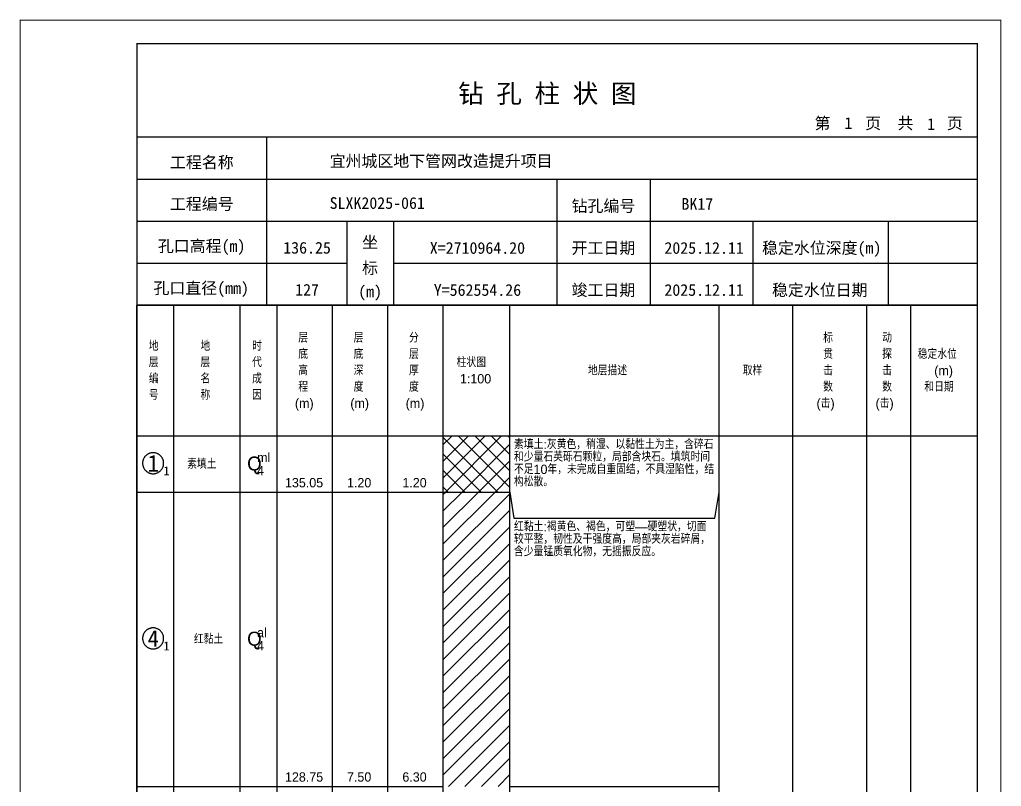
# Model space of a CAD drawing. Header units: millimetres. Extents: x 12489 to 89920, y 4630 to 4927.
# Drawn here: x 16009.3 to 16219.6, y 4762.7 to 4926.8 of the extents above; entities that cross this region are included whole.
import ezdxf
from ezdxf.enums import TextEntityAlignment as Align

# ---------------------------------------------------------------- set-up
doc = ezdxf.new("R2010")
doc.units = ezdxf.units.MM
doc.layers.add('ZZT_TC', color=7, linetype='Continuous')
doc.styles.add('成果图图块', font='', dxfattribs={"height": 2.5})
doc.styles.add('成果图模板', font='')
doc.styles.add('成果图模板标题', font='simhei.ttf')
doc.styles.add('成果图表体', font='Comfont.shx', dxfattribs={"height": 2, "bigfont": 'Hztxt12a.shx'})
doc.styles.get('成果图图块').set_extended_font_data('FangSong_GB2312')
doc.styles.get('成果图模板').set_extended_font_data('FangSong_GB2312')

# ---------------------------------------------------------------- blocks, each defined once
blk = doc.blocks.new('DCBH-1-1-936', base_point=(0.3, -0.11))
at = {"layer": 'ZZT_TC', "color": 7}
blk.add_polyline3d([(-0.19, 2.31, 0), (-0.3, 2.31, 0), (-0.41, 2.3, 0), (-0.52, 2.29, 0), (-0.63, 2.27, 0), (-0.73, 2.24, 0), (-0.84, 2.21, 0), (-0.95, 2.18, 0), (-1.05, 2.14, 0), (-1.15, 2.09, 0), (-1.25, 2.04, 0), (-1.35, 1.99, 0), (-1.44, 1.93, 0), (-1.53, 1.87, 0), (-1.62, 1.8, 0), (-1.7, 1.73, 0), (-1.78, 1.65, 0), (-1.86, 1.57, 0), (-1.93, 1.49, 0), (-2, 1.4, 0), (-2.06, 1.31, 0), (-2.12, 1.22, 0), (-2.17, 1.12, 0), (-2.22, 1.02, 0), (-2.27, 0.92, 0), (-2.31, 0.82, 0), (-2.34, 0.71, 0), (-2.37, 0.61, 0), (-2.4, 0.5, 0), (-2.41, 0.39, 0), (-2.43, 0.28, 0), (-2.44, 0.17, 0), (-2.44, 0.06, 0), (-2.44, -0.05, 0), (-2.43, -0.16, 0), (-2.41, -0.27, 0), (-2.4, -0.38, 0), (-2.37, -0.49, 0), (-2.34, -0.6, 0), (-2.31, -0.7, 0), (-2.27, -0.8, 0), (-2.22, -0.9, 0), (-2.17, -1, 0), (-2.12, -1.1, 0), (-2.06, -1.19, 0), (-2, -1.28, 0), (-1.93, -1.37, 0), (-1.86, -1.45, 0), (-1.78, -1.53, 0), (-1.7, -1.61, 0), (-1.62, -1.68, 0), (-1.53, -1.75, 0), (-1.44, -1.81, 0), (-1.35, -1.87, 0), (-1.25, -1.93, 0), (-1.15, -1.98, 0), (-1.05, -2.02, 0), (-0.95, -2.06, 0), (-0.84, -2.1, 0), (-0.73, -2.13, 0), (-0.63, -2.15, 0), (-0.52, -2.17, 0), (-0.41, -2.18, 0), (-0.3, -2.19, 0), (-0.19, -2.19, 0), (-0.08, -2.19, 0), (0.03, -2.18, 0), (0.14, -2.17, 0), (0.25, -2.15, 0), (0.36, -2.13, 0), (0.47, -2.1, 0), (0.57, -2.06, 0), (0.67, -2.02, 0), (0.77, -1.98, 0), (0.87, -1.93, 0), (0.97, -1.87, 0), (1.06, -1.81, 0), (1.15, -1.75, 0), (1.24, -1.68, 0), (1.32, -1.61, 0), (1.4, -1.53, 0), (1.48, -1.45, 0), (1.55, -1.37, 0), (1.62, -1.28, 0), (1.68, -1.19, 0), (1.74, -1.1, 0), (1.8, -1, 0), (1.85, -0.9, 0), (1.89, -0.8, 0), (1.93, -0.7, 0), (1.97, -0.6, 0), (2, -0.49, 0), (2.02, -0.38, 0), (2.04, -0.27, 0), (2.05, -0.16, 0), (2.06, -0.05, 0), (2.06, 0.06, 0), (2.06, 0.17, 0), (2.05, 0.28, 0), (2.04, 0.39, 0), (2.02, 0.5, 0), (2, 0.61, 0), (1.97, 0.71, 0), (1.93, 0.82, 0), (1.89, 0.92, 0), (1.85, 1.02, 0), (1.8, 1.12, 0), (1.74, 1.22, 0), (1.68, 1.31, 0), (1.62, 1.4, 0), (1.55, 1.49, 0), (1.48, 1.57, 0), (1.4, 1.65, 0), (1.32, 1.73, 0), (1.24, 1.8, 0), (1.15, 1.87, 0), (1.06, 1.93, 0), (0.97, 1.99, 0), (0.87, 2.04, 0), (0.77, 2.09, 0), (0.67, 2.14, 0), (0.57, 2.18, 0), (0.47, 2.21, 0), (0.36, 2.24, 0), (0.25, 2.27, 0), (0.14, 2.29, 0), (0.03, 2.3, 0), (-0.08, 2.31, 0), (-0.19, 2.31, 0)], dxfattribs=at)
at = {"style": '成果图图块'}
blk.add_text('1', height=3.57, dxfattribs=at).set_placement((-0.16, -1.74), align=Align.CENTER)
blk.add_text('1', height=1.91, dxfattribs=at).set_placement((2.03, -2.53))
blk = doc.blocks.new('DCBH-1-1-937', base_point=(0.3, -0.11))
at = {"layer": 'ZZT_TC', "color": 7}
blk.add_polyline3d([(-0.19, 2.31, 0), (-0.3, 2.31, 0), (-0.41, 2.3, 0), (-0.52, 2.29, 0), (-0.63, 2.27, 0), (-0.73, 2.24, 0), (-0.84, 2.21, 0), (-0.95, 2.18, 0), (-1.05, 2.14, 0), (-1.15, 2.09, 0), (-1.25, 2.04, 0), (-1.35, 1.99, 0), (-1.44, 1.93, 0), (-1.53, 1.87, 0), (-1.62, 1.8, 0), (-1.7, 1.73, 0), (-1.78, 1.65, 0), (-1.86, 1.57, 0), (-1.93, 1.49, 0), (-2, 1.4, 0), (-2.06, 1.31, 0), (-2.12, 1.22, 0), (-2.17, 1.12, 0), (-2.22, 1.02, 0), (-2.27, 0.92, 0), (-2.31, 0.82, 0), (-2.34, 0.71, 0), (-2.37, 0.61, 0), (-2.4, 0.5, 0), (-2.41, 0.39, 0), (-2.43, 0.28, 0), (-2.44, 0.17, 0), (-2.44, 0.06, 0), (-2.44, -0.05, 0), (-2.43, -0.16, 0), (-2.41, -0.27, 0), (-2.4, -0.38, 0), (-2.37, -0.49, 0), (-2.34, -0.6, 0), (-2.31, -0.7, 0), (-2.27, -0.8, 0), (-2.22, -0.9, 0), (-2.17, -1, 0), (-2.12, -1.1, 0), (-2.06, -1.19, 0), (-2, -1.28, 0), (-1.93, -1.37, 0), (-1.86, -1.45, 0), (-1.78, -1.53, 0), (-1.7, -1.61, 0), (-1.62, -1.68, 0), (-1.53, -1.75, 0), (-1.44, -1.81, 0), (-1.35, -1.87, 0), (-1.25, -1.93, 0), (-1.15, -1.98, 0), (-1.05, -2.02, 0), (-0.95, -2.06, 0), (-0.84, -2.1, 0), (-0.73, -2.13, 0), (-0.63, -2.15, 0), (-0.52, -2.17, 0), (-0.41, -2.18, 0), (-0.3, -2.19, 0), (-0.19, -2.19, 0), (-0.08, -2.19, 0), (0.03, -2.18, 0), (0.14, -2.17, 0), (0.25, -2.15, 0), (0.36, -2.13, 0), (0.47, -2.1, 0), (0.57, -2.06, 0), (0.67, -2.02, 0), (0.77, -1.98, 0), (0.87, -1.93, 0), (0.97, -1.87, 0), (1.06, -1.81, 0), (1.15, -1.75, 0), (1.24, -1.68, 0), (1.32, -1.61, 0), (1.4, -1.53, 0), (1.48, -1.45, 0), (1.55, -1.37, 0), (1.62, -1.28, 0), (1.68, -1.19, 0), (1.74, -1.1, 0), (1.8, -1, 0), (1.85, -0.9, 0), (1.89, -0.8, 0), (1.93, -0.7, 0), (1.97, -0.6, 0), (2, -0.49, 0), (2.02, -0.38, 0), (2.04, -0.27, 0), (2.05, -0.16, 0), (2.06, -0.05, 0), (2.06, 0.06, 0), (2.06, 0.17, 0), (2.05, 0.28, 0), (2.04, 0.39, 0), (2.02, 0.5, 0), (2, 0.61, 0), (1.97, 0.71, 0), (1.93, 0.82, 0), (1.89, 0.92, 0), (1.85, 1.02, 0), (1.8, 1.12, 0), (1.74, 1.22, 0), (1.68, 1.31, 0), (1.62, 1.4, 0), (1.55, 1.49, 0), (1.48, 1.57, 0), (1.4, 1.65, 0), (1.32, 1.73, 0), (1.24, 1.8, 0), (1.15, 1.87, 0), (1.06, 1.93, 0), (0.97, 1.99, 0), (0.87, 2.04, 0), (0.77, 2.09, 0), (0.67, 2.14, 0), (0.57, 2.18, 0), (0.47, 2.21, 0), (0.36, 2.24, 0), (0.25, 2.27, 0), (0.14, 2.29, 0), (0.03, 2.3, 0), (-0.08, 2.31, 0), (-0.19, 2.31, 0)], dxfattribs=at)
at = {"style": '成果图图块'}
blk.add_text('4', height=3.57, dxfattribs=at).set_placement((-0.16, -1.74), align=Align.CENTER)
blk.add_text('1', height=1.91, dxfattribs=at).set_placement((2.03, -2.53))
blk = doc.blocks.new('钻孔柱状图路桥昇龙制图梁世成校核莫家里.dwg17', base_point=(25, 236))
for p, q in [((52.82, 236), (52.82, 272)), ((25, 263), (205, 263)), ((115, 236), (115, 263)), ((135, 236), (135, 263)), ((25, 254), (205, 254)), ((70, 236), (70, 254)), ((80, 236), (80, 254)), ((157, 236), (157, 254)), ((185.95, 236), (185.95, 254)), ((25, 245), (70, 245)), ((80, 245), (205, 245))]:
    blk.add_line(p, q)
for points, const_width in [([(0, 0), (210, 0), (210, 297), (0, 297)], 0.25), ([(25, 5), (205, 5), (205, 292), (25, 292)], 0.3)]:
    blk.add_lwpolyline(points, close=True, dxfattribs=dict(const_width=const_width))
at = {"const_width": 0.3}
for points in [[(25, 272), (205, 272)], [(25, 236), (205, 236)]]:
    blk.add_lwpolyline(points, dxfattribs=at)
for s, height, style, p in [('钻 孔 柱 状 图', 4, '成果图模板标题', (93.8, 279.31)), ('第', 2.5, '成果图模板', (170.12, 273.7)), ('页', 2.5, '成果图模板', (180.96, 273.7)), ('共', 2.5, '成果图模板', (187.88, 273.7)), ('页', 2.5, '成果图模板', (198.44, 273.7)), ('工程名称', 2.5, '成果图模板', (32.07, 265.32)), ('宜州城区地下管网改造提升项目', 2.5, '成果图模板', (66.26, 265.61)), ('工程编号', 2.5, '成果图模板', (32.05, 256.41)), ('SLXK2025-061', 2.5, '成果图模板', (66.26, 256.61)), ('钻孔编号', 2.5, '成果图模板', (118.08, 256)), ('BK17', 2.5, '成果图模板', (141.61, 256.43)), ('孔口高程(m)', 2.5, '成果图模板', (29.48, 247.41)), ('坐', 2.5, '成果图模板', (73.21, 248.24)), ('开工日期', 2.5, '成果图模板', (118.08, 247)), ('稳定水位深度(m)', 2.5, '成果图模板', (158.86, 247)), ('标', 2.5, '成果图模板', (73.21, 242.7)), ('孔口直径(mm)', 2.5, '成果图模板', (28.54, 238.41)), ('(m) ', 2.5, '成果图模板', (72.38, 237.65)), ('竣工日期', 2.5, '成果图模板', (118.08, 238)), ('稳定水位日期', 2.5, '成果图模板', (160.99, 238))]:
    blk.add_text(s, height=height, dxfattribs=dict(style=style)).set_placement(p)
at = {"style": '成果图模板'}
for s, p in [('1', (177.35, 273.74)), ('1', (195.08, 273.53)), ('136.25', (61.43, 247.04)), ('X=2710964.20', (97.92, 247)), ('2025.12.11', (146.46, 247)), ('127', (61.43, 238.04)), ('Y=562554.26', (97.92, 238)), ('2025.12.11', (146.46, 238))]:
    blk.add_text(s, height=2.5, dxfattribs=at).set_placement(p, align=Align.CENTER)

msp = doc.modelspace()

# ---------------------------------------------------------------- hatches: boundary and pattern name
at = {"linetype": 'Continuous'}
h = msp.add_hatch(dxfattribs=at)
h.set_pattern_fill('GKSTT', scale=0.5, style=0, pattern_type=2)
h.set_pattern_definition([(45, (0, 0), (-1.76776695, 1.76776695), []), (135, (0, 0), (-1.76776695, -1.76776695), [])])
h.paths.add_polyline_path([(16100.06, 4825.71), (16114.29, 4825.71), (16114.29, 4837.71), (16100.06, 4837.71)])
h = msp.add_hatch(dxfattribs=at)
h.set_pattern_fill('GKNXT', scale=0.5, style=0, pattern_type=2)
h.set_pattern_definition([(45, (0, 0), (-1.76776695, 1.76776695), [])])
h.paths.add_polyline_path([(16100.06, 4762.71), (16114.29, 4762.71), (16114.29, 4825.71), (16100.06, 4825.71)])

# ---------------------------------------------------------------- linework, layer by layer
at = {"color": 0}
for p, q in [((16034.45, 4837.71), (16042.35, 4837.71)), ((16034.45, 4825.71), (16034.45, 4837.71)), ((16042.35, 4825.71), (16042.35, 4837.71)), ((16034.45, 4825.71), (16042.35, 4825.71)), ((16034.45, 4825.71), (16042.35, 4825.71)), ((16034.45, 4762.71), (16034.45, 4825.71)), ((16042.35, 4762.71), (16042.35, 4825.71)), ((16034.45, 4762.71), (16042.35, 4762.71))]:
    msp.add_line(p, q, dxfattribs=at)
for points in [[(16034.45, 4865.71), (16042.35, 4865.71)], [(16034.45, 4837.71), (16034.45, 4865.71)], [(16042.35, 4837.71), (16042.35, 4865.71)], [(16042.35, 4865.71), (16056.58, 4865.71)], [(16042.35, 4837.71), (16042.35, 4865.71)], [(16056.58, 4837.71), (16056.58, 4865.71)], [(16056.58, 4865.71), (16064.49, 4865.71)], [(16056.58, 4837.71), (16056.58, 4865.71)], [(16064.49, 4837.71), (16064.49, 4865.71)], [(16064.49, 4865.71), (16076.35, 4865.71)], [(16064.49, 4837.71), (16064.49, 4865.71)], [(16076.35, 4837.71), (16076.35, 4865.71)], [(16076.35, 4865.71), (16088.2, 4865.71)], [(16076.35, 4837.71), (16076.35, 4865.71)], [(16088.2, 4837.71), (16088.2, 4865.71)], [(16088.2, 4865.71), (16100.06, 4865.71)], [(16088.2, 4837.71), (16088.2, 4865.71)], [(16100.06, 4837.71), (16100.06, 4865.71)], [(16100.06, 4865.71), (16114.29, 4865.71)], [(16100.06, 4837.71), (16100.06, 4865.71)], [(16114.29, 4837.71), (16114.29, 4865.71)], [(16114.29, 4865.71), (16159.11, 4865.71)], [(16114.29, 4837.71), (16114.29, 4865.71)], [(16159.11, 4837.71), (16159.11, 4865.71)], [(16159.11, 4865.71), (16174.92, 4865.71)], [(16159.11, 4837.71), (16159.11, 4865.71)], [(16174.92, 4837.71), (16174.92, 4865.71)], [(16174.92, 4865.71), (16190.73, 4865.71)], [(16174.92, 4837.71), (16174.92, 4865.71)], [(16190.73, 4837.71), (16190.73, 4865.71)], [(16190.73, 4865.71), (16200.22, 4865.71)], [(16190.73, 4837.71), (16190.73, 4865.71)], [(16200.22, 4837.71), (16200.22, 4865.71)], [(16200.22, 4865.71), (16214.45, 4865.71)], [(16200.22, 4837.71), (16200.22, 4865.71)], [(16214.45, 4837.71), (16214.45, 4865.71)], [(16034.45, 4837.71), (16042.35, 4837.71)], [(16034.45, 4643.71), (16034.45, 4837.71)], [(16034.45, 4837.71), (16042.35, 4837.71)], [(16042.35, 4643.71), (16042.35, 4837.71)], [(16042.35, 4837.71), (16056.58, 4837.71)], [(16042.35, 4643.71), (16042.35, 4837.71)], [(16042.35, 4837.71), (16056.58, 4837.71)], [(16042.35, 4837.71), (16056.58, 4837.71)], [(16042.35, 4825.71), (16042.35, 4837.71)], [(16056.58, 4643.71), (16056.58, 4837.71)], [(16056.58, 4825.71), (16056.58, 4837.71)], [(16056.58, 4837.71), (16064.49, 4837.71)], [(16056.58, 4643.71), (16056.58, 4837.71)], [(16056.58, 4837.71), (16064.49, 4837.71)], [(16056.58, 4837.71), (16064.49, 4837.71)], [(16056.58, 4825.71), (16056.58, 4837.71)], [(16064.49, 4643.71), (16064.49, 4837.71)], [(16064.49, 4825.71), (16064.49, 4837.71)], [(16064.49, 4837.71), (16076.35, 4837.71)], [(16064.49, 4643.71), (16064.49, 4837.71)], [(16064.49, 4837.71), (16076.35, 4837.71)], [(16064.49, 4837.71), (16076.35, 4837.71)], [(16064.49, 4825.71), (16064.49, 4837.71)], [(16076.35, 4643.71), (16076.35, 4837.71)], [(16076.35, 4825.71), (16076.35, 4837.71)], [(16076.35, 4837.71), (16088.2, 4837.71)], [(16076.35, 4643.71), (16076.35, 4837.71)], [(16076.35, 4837.71), (16088.2, 4837.71)], [(16076.35, 4837.71), (16088.2, 4837.71)], [(16076.35, 4825.71), (16076.35, 4837.71)], [(16088.2, 4643.71), (16088.2, 4837.71)], [(16088.2, 4825.71), (16088.2, 4837.71)], [(16088.2, 4837.71), (16100.06, 4837.71)], [(16088.2, 4643.71), (16088.2, 4837.71)], [(16088.2, 4837.71), (16100.06, 4837.71)], [(16088.2, 4837.71), (16100.06, 4837.71)], [(16088.2, 4825.71), (16088.2, 4837.71)], [(16100.06, 4643.71), (16100.06, 4837.71)], [(16100.06, 4825.71), (16100.06, 4837.71)], [(16100.06, 4837.71), (16114.29, 4837.71)], [(16100.06, 4643.71), (16100.06, 4837.71)], [(16100.06, 4837.71), (16114.29, 4837.71)], [(16114.29, 4643.71), (16114.29, 4837.71)], [(16114.29, 4837.71), (16159.11, 4837.71)], [(16114.29, 4643.71), (16114.29, 4837.71)], [(16114.29, 4837.71), (16159.11, 4837.71)], [(16114.29, 4825.71), (16114.29, 4837.71)], [(16159.11, 4643.71), (16159.11, 4837.71)], [(16159.11, 4825.71), (16159.11, 4837.71)], [(16159.11, 4837.71), (16174.92, 4837.71)], [(16159.11, 4643.71), (16159.11, 4837.71)], [(16159.11, 4837.71), (16174.92, 4837.71)], [(16174.92, 4643.71), (16174.92, 4837.71)], [(16174.92, 4837.71), (16190.73, 4837.71)], [(16174.92, 4643.71), (16174.92, 4837.71)], [(16174.92, 4837.71), (16190.73, 4837.71)], [(16190.73, 4643.71), (16190.73, 4837.71)], [(16190.73, 4837.71), (16200.22, 4837.71)], [(16190.73, 4643.71), (16190.73, 4837.71)], [(16190.73, 4837.71), (16200.22, 4837.71)], [(16200.22, 4643.71), (16200.22, 4837.71)], [(16200.22, 4837.71), (16214.45, 4837.71)], [(16200.22, 4643.71), (16200.22, 4837.71)], [(16200.22, 4837.71), (16214.45, 4837.71)], [(16214.45, 4643.71), (16214.45, 4837.71)], [(16042.35, 4825.71), (16056.58, 4825.71)], [(16042.35, 4825.71), (16056.58, 4825.71)], [(16042.35, 4762.71), (16042.35, 4825.71)], [(16056.58, 4762.71), (16056.58, 4825.71)], [(16056.58, 4825.71), (16064.49, 4825.71)], [(16056.58, 4825.71), (16064.49, 4825.71)], [(16056.58, 4762.71), (16056.58, 4825.71)], [(16064.49, 4762.71), (16064.49, 4825.71)], [(16064.49, 4825.71), (16076.35, 4825.71)], [(16064.49, 4825.71), (16076.35, 4825.71)], [(16064.49, 4762.71), (16064.49, 4825.71)], [(16076.35, 4762.71), (16076.35, 4825.71)], [(16076.35, 4825.71), (16088.2, 4825.71)], [(16076.35, 4825.71), (16088.2, 4825.71)], [(16076.35, 4762.71), (16076.35, 4825.71)], [(16088.2, 4762.71), (16088.2, 4825.71)], [(16088.2, 4825.71), (16100.06, 4825.71)], [(16088.2, 4825.71), (16100.06, 4825.71)], [(16088.2, 4762.71), (16088.2, 4825.71)], [(16100.06, 4762.71), (16100.06, 4825.71)], [(16114.29, 4825.71), (16115.19, 4820.11)], [(16114.29, 4762.71), (16114.29, 4825.71)], [(16158.22, 4820.11), (16159.11, 4825.71)], [(16159.11, 4762.71), (16159.11, 4825.71)], [(16115.19, 4820.11), (16158.22, 4820.11)], [(16042.35, 4762.71), (16056.58, 4762.71)], [(16056.58, 4762.71), (16064.49, 4762.71)], [(16064.49, 4762.71), (16076.35, 4762.71)], [(16076.35, 4762.71), (16088.2, 4762.71)], [(16088.2, 4762.71), (16100.06, 4762.71)], [(16114.29, 4762.71), (16159.11, 4762.71)]]:
    msp.add_lwpolyline(points, dxfattribs=at)
at = {"color": 7, "flags": 128}
msp.add_lwpolyline([(16100.06, 4825.71), (16114.29, 4825.71)], dxfattribs=at)

# ---------------------------------------------------------------- block references
for name, p in [('钻孔柱状图路桥昇龙制图梁世成校核莫家里.dwg17', (16034.45, 4865.71)), ('DCBH-1-1-936', (16038.4, 4831.71)), ('DCBH-1-1-937', (16038.4, 4794.21))]:
    msp.add_blockref(name, p)

# ---------------------------------------------------------------- texts
at = {"color": 0, "style": '成果图表体'}
for s, height, p in [('层', 2, (16069, 4857.71)), ('层', 2, (16080.85, 4857.71)), ('分', 2, (16092.71, 4857.71)), ('标', 2, (16181.41, 4857.71)), ('动', 2, (16194.05, 4857.71)), ('地', 2, (16036.98, 4855.96)), ('地', 2, (16048.05, 4855.96)), ('时', 2, (16059.11, 4855.96)), ('底', 2, (16069, 4854.21)), ('底', 2, (16080.85, 4854.21)), ('层', 2, (16092.71, 4854.21)), ('贯', 2, (16181.41, 4854.21)), ('探', 2, (16194.05, 4854.21)), ('稳定水位', 2, (16201.65, 4854.21)), ('层', 2, (16036.98, 4852.46)), ('层', 2, (16048.05, 4852.46)), ('代', 2, (16059.11, 4852.46)), ('高', 2, (16069, 4850.71)), ('深', 2, (16080.85, 4850.71)), ('厚', 2, (16092.71, 4850.71)), ('柱状图', 2, (16102.91, 4852.46)), ('地层描述', 2, (16131.02, 4850.71)), ('取样', 2, (16164.18, 4850.71)), ('击', 2, (16181.41, 4850.71)), ('击', 2, (16194.05, 4850.71)), ('(m)', 2, (16205.2, 4850.71)), ('编', 2, (16036.98, 4848.96)), ('名', 2, (16048.05, 4848.96)), ('成', 2, (16059.11, 4848.96)), ('1:100', 2, (16103.62, 4848.96)), ('程', 2, (16069, 4847.21)), ('度', 2, (16080.85, 4847.21)), ('度', 2, (16092.71, 4847.21)), ('数', 2, (16181.41, 4847.21)), ('数', 2, (16194.05, 4847.21)), ('和日期', 2, (16203.07, 4847.21)), ('号', 2, (16036.98, 4845.46)), ('称', 2, (16048.05, 4845.46)), ('因', 2, (16059.11, 4845.46)), ('(m)', 2, (16068.28, 4843.71)), ('(m)', 2, (16080.14, 4843.71)), ('(m)', 2, (16092, 4843.71)), ('(击)', 2, (16179.99, 4843.71)), ('(击)', 2, (16192.63, 4843.71)), ('ml', 2, (16060.18, 4832.11)), ('素填土', 2, (16045.2, 4830.71)), ('Q', 3, (16058.05, 4830.31)), ('4', 2, (16060.18, 4829.31)), ('135.05', 2, (16066.15, 4826.71)), ('1.20', 2, (16079.43, 4826.71)), ('1.20', 2, (16091.29, 4826.71)), ('Q', 3, (16058.05, 4792.81)), ('al', 2, (16060.18, 4794.61)), ('红黏土', 2, (16046.63, 4793.21)), ('4', 2, (16060.18, 4791.81)), ('128.75', 2, (16066.15, 4763.71)), ('7.50', 2, (16079.43, 4763.71)), ('6.30', 2, (16091.29, 4763.71))]:
    msp.add_text(s, height=height, dxfattribs=at).set_placement(p)
at = {"color": 0, "char_height": 2, "width": 43.0292, "attachment_point": 1, "line_spacing_factor": 0.8, "style": '成果图表体'}
for s, insert in [('素填土:灰黄色，稍湿、以黏性土为主，含碎石和少量石英砾石颗粒，局部含块石。填筑时间不足10年，未完成自重固结，不具湿陷性，结构松散。', (16115.19, 4836.91)), ('红黏土:褐黄色、褐色，可塑—硬塑状，切面较平整，韧性及干强度高，局部夹灰岩碎屑，含少量锰质氧化物，无摇振反应。', (16115.19, 4819.31))]:
    msp.add_mtext(s, dxfattribs=dict(at, insert=insert))

doc.saveas('drawing.dxf')
